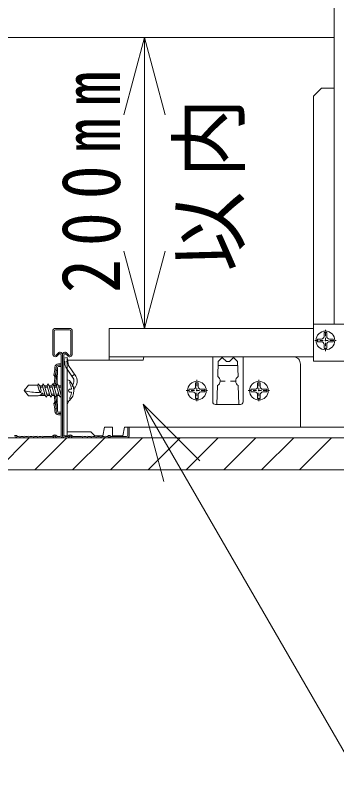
# Model space of a CAD drawing. Units: millimetres, scale not verified. Extents: x -2077 to 2023, y -1433 to 1417.
# Drawn here: x 878.8 to 999.1, y 509.3 to 796.3 of the extents above; entities that cross this region are included whole.
import ezdxf

# ---------------------------------------------------------------- set-up
doc = ezdxf.new("R2010")
doc.units = ezdxf.units.MM
doc.header["$LTSCALE"] = 10
doc.linetypes.add('USER2', pattern=[0.1875, 0.125, -0.0625])
doc.layers.add('1-0_断面', color=7, linetype='Continuous', lineweight=9)
doc.layers.add('1-2_文字', color=7, linetype='Continuous', lineweight=9)
doc.styles.add('ＭＳ ゴシック', font='')
doc.styles.get('ＭＳ ゴシック').set_extended_font_data('MS Gothic')

msp = doc.modelspace()

# ---------------------------------------------------------------- linework, layer by layer
at = {"layer": '1-0_断面'}
for p, q in [((998.16, 680.61), (998.16, 880.61)), ((998.16, 848.01), (998.16, 788.01)), ((801.49, 788.01), (998.16, 788.01)), ((927.19, 788.01), (919.42, 759.04)), ((927.19, 788.01), (934.95, 759.04)), ((927.19, 679.01), (927.19, 788.01)), ((990.36, 766.01), (993.36, 769.01)), ((998.16, 769.01), (993.36, 769.01)), ((990.36, 766.01), (990.36, 666.81)), ((927.19, 679.01), (919.42, 707.99)), ((927.19, 679.01), (934.95, 707.99)), ((1060.36, 680.61), (990.36, 680.61)), ((892.84, 678.01), (892.84, 669.41)), ((893.34, 669.41), (893.34, 678.01)), ((899.14, 679.01), (893.84, 679.01)), ((899.14, 678.51), (893.84, 678.51)), ((899.64, 669.41), (899.64, 678.01)), ((900.14, 678.01), (900.14, 669.41)), ((913.99, 667.11), (913.99, 679.01)), ((913.99, 679.01), (990.36, 679.01)), ((994.36, 676.01), (994.36, 677.47)), ((995.36, 676.01), (995.36, 677.47)), ((991.9, 675.01), (993.36, 675.01)), ((996.36, 675.01), (997.81, 675.01)), ((991.9, 674.01), (993.36, 674.01)), ((994.36, 671.56), (994.36, 673.01)), ((995.36, 671.56), (995.36, 673.01)), ((996.36, 674.01), (997.81, 674.01)), ((894.21, 669.08), (894.95, 669.82)), ((894.54, 668.71), (895.3, 669.47)), ((895.99, 669.18), (895.99, 639.01)), ((896.49, 669.18), (896.49, 639.01)), ((896.99, 669.18), (896.99, 639.01)), ((898.43, 668.71), (897.67, 669.47)), ((898.76, 669.08), (898.02, 669.82)), ((896.99, 668.61), (896.99, 638.81)), ((898.19, 668.11), (897, 667.9)), ((897, 667.9), (897.53, 664.95)), ((898.45, 666.64), (897.26, 666.43)), ((898.19, 668.11), (898.71, 665.16)), ((898.19, 668.11), (898.19, 638.81)), ((898.36, 667.11), (926.72, 667.11)), ((913.99, 668.41), (990.36, 668.41)), ((926.95, 668.41), (926.72, 667.11)), ((926.95, 668.41), (952.68, 668.41)), ((952.68, 651.46), (952.68, 668.41)), ((954.79, 666.64), (954.61, 660.97)), ((956.29, 668.11), (954.79, 666.64)), ((956.29, 668.11), (957.79, 666.64)), ((958.99, 666.64), (957.79, 666.64)), ((960.49, 668.11), (958.99, 666.64)), ((964.07, 651.51), (964.07, 668.41)), ((964.07, 668.41), (982.9, 668.41)), ((1043.36, 666.81), (990.36, 666.81)), ((893.3, 661.54), (893.65, 663.54)), ((893.65, 663.54), (893.68, 664.45)), ((893.65, 663.54), (894.15, 663.54)), ((893.79, 661.21), (894.14, 663.21)), ((894.14, 663.21), (894.18, 664.44)), ((894.64, 663.21), (894.14, 663.21)), ((894.29, 661.21), (894.64, 663.21)), ((894.5, 658.72), (894.68, 664.42)), ((894.98, 665.71), (895.99, 665.71)), ((894.98, 665.21), (895.99, 665.21)), ((894.98, 664.71), (895.99, 664.71)), ((897.71, 664.49), (900.44, 660.43)), ((898.71, 665.16), (901.44, 661.1)), ((962.03, 665.16), (954.74, 665.16)), ((985.49, 665.61), (985.49, 642.01)), ((893.57, 661.03), (893.3, 661.54)), ((893.84, 661.54), (893.3, 661.54)), ((893.5, 658.76), (893.57, 661.03)), ((893.89, 661.03), (893.57, 661.03)), ((894.06, 660.7), (893.79, 661.21)), ((894.29, 661.21), (893.79, 661.21)), ((894, 658.74), (894.06, 660.7)), ((894.56, 660.7), (894.06, 660.7)), ((894.56, 660.7), (894.29, 661.21)), ((900.99, 661.76), (900, 661.09)), ((883.82, 657.75), (882.19, 655.71)), ((887.29, 657.75), (883.82, 657.75)), ((887.24, 657.49), (887.44, 658.21)), ((887.24, 657.49), (887.72, 655.71)), ((887.44, 658.21), (888.02, 657.49)), ((888.02, 657.49), (888.5, 655.71)), ((888.02, 657.49), (888.99, 657.49)), ((888.99, 657.49), (889.19, 658.21)), ((888.99, 657.49), (889.95, 653.93)), ((889.19, 658.21), (889.77, 657.49)), ((889.77, 657.49), (890.74, 657.49)), ((889.77, 657.49), (890.72, 653.93)), ((890.74, 657.49), (890.94, 658.21)), ((890.74, 657.49), (891.7, 653.93)), ((890.94, 658.21), (891.52, 657.49)), ((891.52, 657.49), (892.49, 657.49)), ((891.52, 657.49), (892.47, 653.93)), ((892.49, 657.49), (892.69, 658.21)), ((892.49, 657.49), (893.45, 653.93)), ((892.69, 658.21), (893.27, 657.49)), ((893.27, 657.49), (894.24, 657.49)), ((893.27, 657.49), (894.22, 653.93)), ((894.24, 657.49), (894.39, 658.03)), ((894.24, 657.49), (895.2, 653.93)), ((894.39, 658.03), (894.44, 658.21)), ((895.02, 657.49), (895.99, 657.49)), ((898.19, 651.82), (898.19, 659.6)), ((900.08, 657.37), (900.6, 658.46)), ((901.17, 656.86), (900.08, 657.37)), ((900.74, 655.94), (901.68, 657.95)), ((946.29, 657.21), (946.29, 658.67)), ((947.29, 657.21), (947.29, 658.67)), ((954.51, 657.59), (954.29, 650.51)), ((957.39, 659.31), (955.49, 659.31)), ((961.29, 659.31), (959.39, 659.31)), ((962.27, 657.59), (962.49, 650.51)), ((969.49, 657.21), (969.49, 658.67)), ((970.49, 657.21), (970.49, 658.67)), ((883.74, 653.73), (882.19, 655.71)), ((887.72, 655.71), (888.3, 654.99)), ((889.11, 654.82), (887.79, 655.06)), ((888.14, 657.04), (889.12, 657.04)), ((888.3, 654.99), (888.5, 655.71)), ((888.66, 654.39), (889.82, 654.39)), ((889.89, 657.04), (890.86, 657.04)), ((890.6, 654.39), (891.57, 654.39)), ((891.64, 657.04), (892.61, 657.04)), ((892.35, 654.39), (893.32, 654.39)), ((893.39, 657.04), (894.36, 657.04)), ((894.1, 654.39), (894.39, 654.39)), ((894.39, 654.39), (895.07, 654.39)), ((895.14, 657.04), (895.99, 657.04)), ((895.85, 654.39), (895.99, 654.39)), ((898.19, 654.39), (898.19, 654.39)), ((899.06, 656.31), (899.73, 656.31)), ((899.06, 655.11), (899.73, 655.11)), ((943.83, 656.21), (945.29, 656.21)), ((943.83, 655.21), (945.29, 655.21)), ((948.29, 656.21), (949.74, 656.21)), ((948.29, 655.21), (949.74, 655.21)), ((967.03, 656.21), (968.49, 656.21)), ((967.03, 655.21), (968.49, 655.21)), ((971.49, 656.21), (972.94, 656.21)), ((971.49, 655.21), (972.94, 655.21)), ((887.41, 653.73), (883.74, 653.73)), ((887.84, 653.93), (889.95, 653.93)), ((889.95, 653.93), (890.53, 653.21)), ((890.53, 653.21), (890.72, 653.93)), ((890.72, 653.93), (891.7, 653.93)), ((891.7, 653.93), (892.28, 653.21)), ((892.28, 653.21), (892.47, 653.93)), ((892.47, 653.93), (893.45, 653.93)), ((893.45, 653.93), (894.03, 653.21)), ((893.5, 653.67), (893.57, 651.4)), ((894.06, 651.73), (893.79, 651.21)), ((894.01, 653.23), (894.06, 651.73)), ((894.03, 653.21), (894.22, 653.93)), ((894.56, 651.73), (894.06, 651.73)), ((894.22, 653.93), (894.36, 653.93)), ((894.56, 651.73), (894.29, 651.21)), ((894.39, 653.93), (895.2, 653.93)), ((894.5, 653.7), (894.68, 648)), ((895.2, 653.93), (895.78, 653.21)), ((895.78, 653.21), (895.97, 653.93)), ((895.97, 653.93), (895.99, 653.93)), ((896.95, 653.93), (896.99, 653.88)), ((898.19, 653.93), (898.19, 653.93)), ((898.19, 650.51), (898.8, 651.83)), ((946.29, 652.75), (946.29, 654.21)), ((947.29, 652.75), (947.29, 654.21)), ((969.49, 652.75), (969.49, 654.21)), ((970.49, 652.75), (970.49, 654.21)), ((893.57, 651.4), (893.3, 650.88)), ((893.84, 650.88), (893.3, 650.88)), ((893.3, 650.88), (893.65, 648.88)), ((893.89, 651.4), (893.57, 651.4)), ((893.65, 648.88), (894.15, 648.88)), ((893.65, 648.88), (893.68, 647.97)), ((894.29, 651.21), (893.79, 651.21)), ((893.79, 651.21), (894.14, 649.21)), ((894.64, 649.21), (894.14, 649.21)), ((894.14, 649.21), (894.18, 647.99)), ((894.29, 651.21), (894.64, 649.21)), ((963.07, 650.51), (953.7, 650.51)), ((953.7, 650.51), (963.07, 650.51)), ((894.98, 647.71), (895.99, 647.71)), ((894.98, 647.21), (895.99, 647.21)), ((894.98, 646.71), (895.99, 646.71)), ((898.19, 640.31), (907.09, 640.31)), ((907.09, 640.31), (908.59, 638.81)), ((912.17, 642.01), (911.6, 638.81)), ((915.17, 642.01), (912.17, 642.01)), ((915.17, 642.01), (912.17, 642.01)), ((915.17, 642.01), (915.17, 638.81)), ((919.67, 642.01), (919.1, 638.81)), ((920.99, 642.01), (919.67, 642.01)), ((920.99, 642.01), (920.99, 639.01)), ((920.99, 642.01), (921.49, 642.01)), ((920.99, 642.01), (1385.31, 642.01)), ((921.49, 639.01), (921.49, 642.01)), ((1367.6, 638.01), (801.49, 638.01)), ((872, 626.01), (884, 638.01)), ((878.99, 638.01), (1385.31, 638.01)), ((879.13, 638.35), (879.26, 638.22)), ((879.62, 638.57), (879.48, 638.71)), ((879.92, 638.51), (879.76, 638.51)), ((879.92, 638.01), (879.76, 638.01)), ((881.05, 638.51), (881.62, 638.51)), ((881.62, 638.01), (881.05, 638.01)), ((882.75, 638.51), (883.32, 638.51)), ((883.32, 638.01), (882.75, 638.01)), ((884.45, 638.51), (885.02, 638.51)), ((885.02, 638.01), (884.45, 638.01)), ((886.15, 638.51), (886.72, 638.51)), ((886.72, 638.01), (886.15, 638.01)), ((886.15, 626.01), (898.15, 638.01)), ((887.85, 638.51), (888.42, 638.51)), ((888.42, 638.01), (887.85, 638.01)), ((892.43, 638.51), (889.55, 638.51)), ((889.55, 638.01), (892.42, 638.01)), ((892.74, 638.66), (892.9, 638.84)), ((893.28, 638.52), (893.12, 638.33)), ((893.89, 638.52), (894.05, 638.33)), ((894.43, 638.66), (894.28, 638.84)), ((895.49, 638.51), (894.74, 638.51)), ((894.74, 638.01), (895.49, 638.01)), ((898.19, 638.81), (896.99, 638.81)), ((897.49, 638.51), (898.23, 638.51)), ((898.23, 638.01), (897.49, 638.01)), ((898.54, 638.66), (898.7, 638.84)), ((899.08, 638.52), (898.92, 638.33)), ((899.69, 638.52), (899.85, 638.33)), ((900.23, 638.66), (900.08, 638.84)), ((900.29, 626.01), (912.29, 638.01)), ((900.54, 638.51), (903.42, 638.51)), ((903.42, 638.01), (900.55, 638.01)), ((905.12, 638.51), (904.55, 638.51)), ((904.55, 638.01), (905.12, 638.01)), ((906.82, 638.51), (906.25, 638.51)), ((906.82, 638.01), (906.25, 638.01)), ((908.52, 638.51), (907.95, 638.51)), ((907.95, 638.01), (908.52, 638.01)), ((911.6, 638.81), (908.59, 638.81)), ((910.22, 638.51), (909.65, 638.51)), ((909.65, 638.01), (910.22, 638.01)), ((911.92, 638.51), (911.35, 638.51)), ((911.92, 638.01), (911.35, 638.01)), ((913.05, 638.51), (913.21, 638.51)), ((913.05, 638.01), (913.21, 638.01)), ((913.35, 638.57), (913.49, 638.71)), ((913.84, 638.35), (913.71, 638.22)), ((914.13, 638.35), (914.26, 638.22)), ((914.43, 626.01), (926.43, 638.01)), ((914.48, 638.71), (914.62, 638.57)), ((920.49, 638.51), (914.76, 638.51)), ((920.49, 638.01), (914.76, 638.01)), ((919.1, 638.81), (915.17, 638.81)), ((928.57, 626.01), (940.57, 638.01)), ((942.71, 626.01), (954.71, 638.01)), ((956.86, 626.01), (968.86, 638.01)), ((971, 626.01), (983, 638.01)), ((985.14, 626.01), (997.14, 638.01)), ((1385.31, 626.01), (801.49, 626.01))]:
    msp.add_line(p, q, dxfattribs=at)
at = {"layer": '1-0_断面', "linetype": 'USER2'}
for p, q in [((994.86, 670.51), (994.86, 678.51)), ((990.86, 674.51), (998.86, 674.51)), ((946.79, 651.71), (946.79, 659.71)), ((969.99, 651.71), (969.99, 659.71)), ((942.79, 655.71), (950.79, 655.71)), ((965.99, 655.71), (973.99, 655.71))]:
    msp.add_line(p, q, dxfattribs=at)
at = {"layer": '1-0_断面'}
for points in [[(960.49, 668.11), (961.99, 666.64), (962.16, 660.97)], [(894.44, 658.21), (895.02, 657.49), (895.97, 653.93)], [(889.11, 654.82), (888.51, 654.25), (887.41, 653.73)]]:
    msp.add_lwpolyline(points, dxfattribs=at)
for centre in [(994.86, 674.51), (946.79, 655.71), (969.99, 655.71)]:
    msp.add_circle(centre, 3.5, dxfattribs=at)
for centre, radius, start, end in [((893.84, 678.01), 1, 90, 180), ((893.84, 678.01), 0.5, 90, 180), ((899.14, 678.01), 1, 0, 90), ((899.14, 678.01), 0.5, 0, 90), ((994.86, 674.51), 3, 80.4059, 99.5941), ((994.86, 674.51), 3, 170.4059, 189.5941), ((993.36, 676.01), 1, 270, 0), ((996.36, 676.01), 1, 180, 270), ((994.86, 674.51), 3, 350.4059, 9.5941), ((993.36, 673.01), 1, 0, 90), ((994.86, 674.51), 3, 260.4059, 279.5941), ((996.36, 673.01), 1, 90, 180), ((893.84, 669.41), 1, 180, 253.0011), ((893.84, 669.41), 0.5, 180, 317.848), ((893.84, 669.41), 1, 253.0011, 315), ((895.59, 669.18), 0.9, 0, 135), ((895.59, 669.18), 0.4, 0, 135), ((897.39, 669.18), 0.9, 45, 180), ((897.39, 669.18), 0.4, 45, 180), ((899.14, 669.41), 1, 225, 0), ((899.14, 669.41), 0.5, 222.152, 0), ((982.83, 665.76), 2.66, 356.9159, 88.4976), ((894.98, 664.41), 1.3, 90, 178.1981), ((894.98, 664.41), 0.8, 90, 178.1981), ((894.98, 664.41), 0.3, 90, 178.1981), ((898.71, 665.16), 1.2, 190, 213.9617), ((898.79, 659.31), 2, 334.8276, 33.9618), ((898.79, 659.31), 3.2, 334.8276, 33.9618), ((953.49, 659.31), 2, 300.6487, 55.7987), ((963.29, 659.31), 2, 124.2013, 239.3513), ((896.59, 656.21), 4, 140.5317, 155.2927), ((896.59, 656.21), 3.5, 140.5317, 158.5161), ((896.59, 656.21), 3, 140.5317, 154.7049), ((893.5, 658.76), 0.5, 320.5317, 358.1981), ((893.5, 658.76), 1, 320.5317, 358.1981), ((898.3, 659.58), 0.117, 89.0191, 171.8138), ((898.3, 658.42), 1.28, 53.9825, 90.1789), ((895.74, 655.71), 5, 0.0001, 48.471), ((899.61, 658.49), 0.431, 94.1343, 184.5119), ((894.41, 655.71), 5.5, 8.3344, 29.9236), ((945.29, 657.21), 1, 270, 0), ((946.79, 655.71), 3, 80.4059, 99.5941), ((948.29, 657.21), 1, 180, 270), ((968.49, 657.21), 1, 270, 0), ((969.99, 655.71), 3, 80.4059, 99.5941), ((971.49, 657.21), 1, 180, 270), ((887.45, 676.4), 21.35, 255.7457, 270.9322), ((899.41, 655.71), 0.699, 120.8158, 239.1843), ((895.74, 655.71), 5, 311.521, 0.0001), ((894.41, 655.71), 5.5, 330.0742, 351.6663), ((899.47, 656.61), 0.394, 310.1156, 344.6484), ((899.47, 654.81), 0.394, 15.3517, 49.8962), ((946.79, 655.71), 3, 170.4059, 189.5941), ((945.29, 654.21), 1, 0, 90), ((948.29, 654.21), 1, 90, 180), ((946.79, 655.71), 3, 350.4059, 9.5941), ((969.99, 655.71), 3, 170.4059, 189.5941), ((968.49, 654.21), 1, 0, 90), ((971.49, 654.21), 1, 90, 180), ((969.99, 655.71), 3, 350.4059, 9.5941), ((896.59, 656.21), 4, 214.7938, 219.4683), ((893.5, 653.67), 1, 1.8018, 15.0765), ((898.3, 651.84), 0.117, 188.6157, 270.9799), ((898.3, 653.01), 1.28, 269.9106, 305.9913), ((899.61, 652.94), 0.431, 175.5215, 265.8664), ((946.79, 655.71), 3, 260.4059, 279.5941), ((953.72, 651.56), 1.04, 185.4976, 269.0419), ((963.07, 651.51), 1, 269.99, 359.7753), ((969.99, 655.71), 3, 260.4059, 279.5941), ((894.98, 648.01), 1.3, 181.8019, 270), ((894.98, 648.01), 0.8, 181.8019, 270), ((894.98, 648.01), 0.3, 181.8019, 270), ((878.99, 638.21), 0.7, 45, 135), ((878.99, 638.21), 0.2, 45, 135), ((879.76, 638.71), 0.7, 225, 270), ((879.76, 638.71), 0.2, 225, 270), ((879.92, 638.71), 0.2, 270, 308.9424), ((879.92, 638.71), 0.7, 270, 308.9424), ((880.49, 638.01), 0.7, 51.0576, 128.9424), ((880.49, 638.01), 0.2, 53.1301, 128.9424), ((881.05, 638.71), 0.7, 231.0576, 270), ((881.05, 638.71), 0.2, 231.0576, 270), ((881.62, 638.71), 0.2, 270, 308.9424), ((881.62, 638.71), 0.7, 270, 308.9424), ((882.19, 638.01), 0.7, 51.0576, 128.9424), ((882.19, 638.01), 0.2, 51.0576, 126.8699), ((882.75, 638.71), 0.7, 231.0576, 270), ((882.75, 638.71), 0.2, 231.0576, 270), ((883.32, 638.71), 0.2, 270, 308.9424), ((883.32, 638.71), 0.7, 270, 308.9424), ((883.89, 638.01), 0.7, 51.0576, 128.9424), ((883.89, 638.01), 0.2, 51.0576, 126.8699), ((884.45, 638.71), 0.7, 231.0576, 270), ((884.45, 638.71), 0.2, 231.0576, 270), ((885.02, 638.71), 0.2, 270, 308.9424), ((885.02, 638.71), 0.7, 270, 308.9424), ((885.59, 638.01), 0.7, 51.0576, 128.9424), ((885.59, 638.01), 0.2, 51.0576, 126.8699), ((886.15, 638.71), 0.7, 231.0576, 270), ((886.15, 638.71), 0.2, 231.0576, 270), ((886.72, 638.71), 0.2, 270, 308.9424), ((886.72, 638.71), 0.7, 270, 308.9424), ((887.29, 638.01), 0.7, 51.0576, 128.9424), ((887.29, 638.01), 0.2, 51.0576, 126.8699), ((887.85, 638.71), 0.7, 231.0576, 270), ((887.85, 638.71), 0.2, 231.0576, 270), ((888.42, 638.71), 0.2, 270, 308.9424), ((888.42, 638.71), 0.7, 270, 308.9424), ((888.99, 638.01), 0.7, 51.0576, 128.9424), ((888.99, 638.01), 0.2, 51.0576, 126.8699), ((889.55, 638.71), 0.7, 231.0576, 270), ((889.55, 638.71), 0.2, 231.0576, 270), ((892.43, 638.91), 0.4, 270, 320), ((892.43, 638.91), 0.9, 270, 320), ((893.59, 638.26), 0.9, 40, 140), ((893.59, 638.26), 0.4, 40, 140), ((894.74, 638.91), 0.9, 220, 270), ((894.74, 638.91), 0.4, 220, 270), ((895.49, 639.01), 0.5, 270, 0), ((895.49, 639.01), 1, 270, 0), ((897.49, 639.01), 1, 180, 270), ((897.49, 639.01), 0.5, 180, 270), ((898.23, 638.91), 0.4, 270, 320), ((898.23, 638.91), 0.9, 270, 320), ((899.39, 638.26), 0.9, 40, 140), ((899.39, 638.26), 0.4, 40, 140), ((900.54, 638.91), 0.9, 220, 270), ((900.54, 638.91), 0.4, 220, 270), ((903.42, 638.71), 0.2, 270, 308.9424), ((903.42, 638.71), 0.7, 270, 308.9424), ((903.99, 638.01), 0.7, 51.0576, 128.9424), ((903.99, 638.01), 0.2, 53.1301, 128.9424), ((904.55, 638.71), 0.7, 231.0576, 270), ((904.55, 638.71), 0.2, 231.0576, 270), ((905.12, 638.71), 0.2, 270, 308.9424), ((905.12, 638.71), 0.7, 270, 308.9424), ((905.69, 638.01), 0.7, 51.0576, 128.9424), ((905.69, 638.01), 0.2, 53.1301, 128.9424), ((906.25, 638.71), 0.7, 231.0576, 270), ((906.25, 638.71), 0.2, 231.0576, 270), ((906.82, 638.71), 0.2, 270, 308.9424), ((906.82, 638.71), 0.7, 270, 308.9424), ((907.39, 638.01), 0.7, 51.0576, 128.9424), ((907.39, 638.01), 0.2, 53.1301, 128.9424), ((907.95, 638.71), 0.7, 231.0576, 270), ((907.95, 638.71), 0.2, 231.0576, 270), ((908.52, 638.71), 0.2, 270, 308.9424), ((908.52, 638.71), 0.7, 270, 308.9424), ((909.09, 638.01), 0.7, 51.0576, 128.9424), ((909.09, 638.01), 0.2, 53.1301, 128.9424), ((909.65, 638.71), 0.7, 231.0576, 270), ((909.65, 638.71), 0.2, 231.0576, 270), ((910.22, 638.71), 0.2, 270, 308.9424), ((910.22, 638.71), 0.7, 270, 308.9424), ((910.79, 638.01), 0.7, 51.0576, 128.9424), ((910.79, 638.01), 0.2, 53.1301, 128.9424), ((911.35, 638.71), 0.7, 231.0576, 270), ((911.35, 638.71), 0.2, 231.0576, 270), ((911.92, 638.71), 0.2, 270, 308.9424), ((911.92, 638.71), 0.7, 270, 308.9424), ((912.49, 638.01), 0.7, 51.0576, 128.9424), ((912.49, 638.01), 0.2, 51.0576, 126.8699), ((913.05, 638.71), 0.7, 231.0576, 270), ((913.05, 638.71), 0.2, 231.0576, 270), ((913.21, 638.71), 0.2, 270, 315), ((913.21, 638.71), 0.7, 270, 315), ((913.99, 638.21), 0.7, 45, 135), ((913.99, 638.21), 0.2, 45, 135), ((914.76, 638.71), 0.7, 225, 270), ((914.76, 638.71), 0.2, 225, 270), ((920.49, 639.01), 0.5, 270, 0), ((920.49, 639.01), 1, 270, 0)]:
    msp.add_arc(centre, radius, start, end, dxfattribs=at)
at = {"layer": '1-2_文字'}
for q in [(1008.29, 509.28), (934.4, 621.72), (947.85, 629.48)]:
    msp.add_line((926.64, 650.7), q, dxfattribs=at)

# ---------------------------------------------------------------- texts
at = {"layer": '1-0_断面', "char_height": 21.99, "attachment_point": 7, "rotation": 90, "style": 'ＭＳ ゴシック'}
for s, insert in [('\\T1.38;\\W0.85;200mm', (918.36, 692.27)), ('\\T1.17;以内', (964.78, 700.31))]:
    msp.add_mtext(s, dxfattribs=dict(at, insert=insert))

doc.saveas('drawing.dxf')
